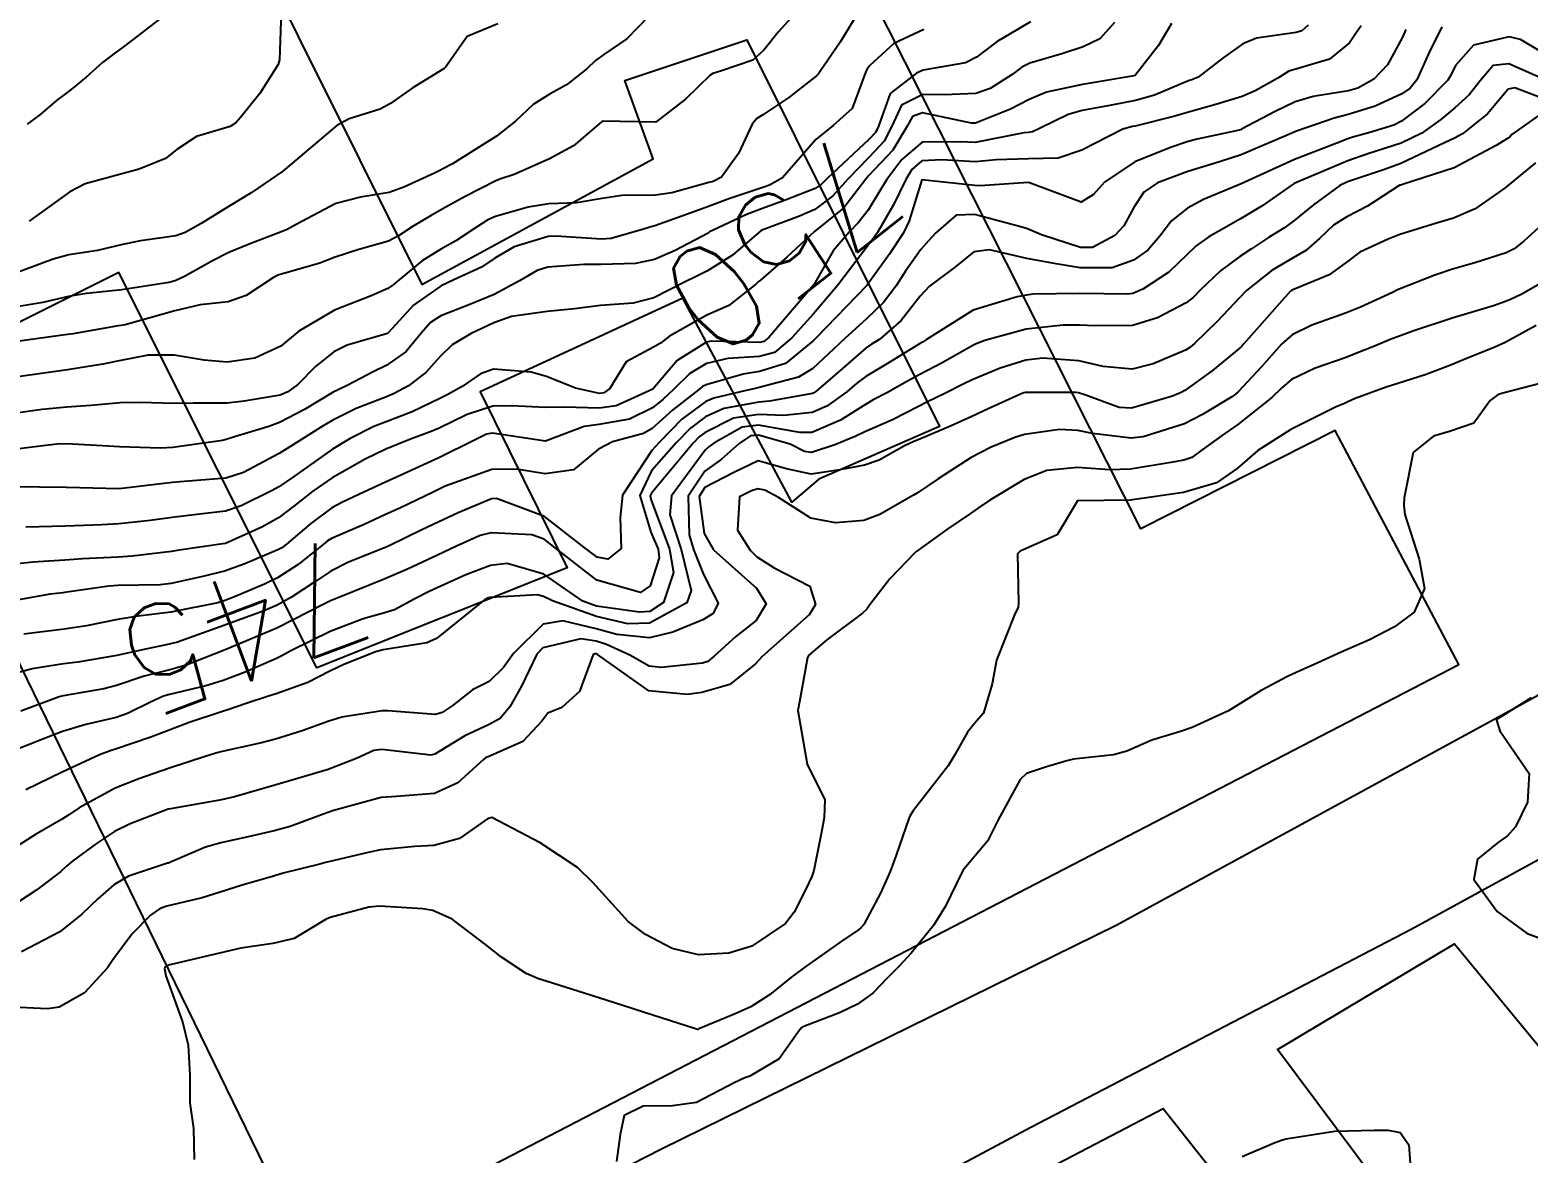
# Model space of a CAD drawing. Header units: metres. Extents: x 318500 to 325275, y 7408834 to 7428799.
# Drawn here: x 323345.9 to 323402.2, y 7420747.4 to 7420789.6 of the extents above; entities that cross this region are included whole.
import ezdxf
from ezdxf.enums import TextEntityAlignment as Align

# ---------------------------------------------------------------- set-up
doc = ezdxf.new("R2010")
doc.units = ezdxf.units.M
doc.header["$MEASUREMENT"] = 0
for name, color, linetype in [('Cotas', 45, 'Continuous'), ('Curvas de Nivel 1m', 11, 'Continuous'), ('Curvas de Nivel 5m', 15, 'Continuous'), ('Edificações', 30, 'Continuous'), ('Vias Primárias', 230, 'Continuous')]:
    doc.layers.add(name, color=color, linetype=linetype)
doc.styles.add('Style-STANDARD', font='STANDARD.shx')

msp = doc.modelspace()

# ---------------------------------------------------------------- linework, layer by layer
at = {"layer": 'Curvas de Nivel 1m', "flags": 128}
for points, elevation in [([(323386.657, 7420789.832), (323386.102, 7420789.219), (323385.476, 7420788.92), (323384.671, 7420788.659), (323383.467, 7420788.31), (323383.177, 7420788.162), (323382.806, 7420787.88), (323381.987, 7420787.357), (323381.449, 7420787.167), (323380.248, 7420787.118), (323379.448, 7420787.128), (323378.65, 7420786.729), (323378.29, 7420785.941), (323377.994, 7420785.374), (323377.418, 7420784.764), (323376.643, 7420783.962), (323376.058, 7420783.312), (323375.393, 7420782.816), (323374.818, 7420782.559), (323373.38, 7420782.021), (323372.294, 7420781.093), (323371.357, 7420780.506), (323371.039, 7420780.35), (323370.423, 7420780.044), (323369.344, 7420779.496), (323368.568, 7420779.298), (323367.341, 7420779.207), (323366.358, 7420779.082), (323365.339, 7420778.975), (323363.996, 7420778.789), (323363.334, 7420778.552), (323362.476, 7420778.153), (323361.76, 7420777.727), (323361.317, 7420777.293), (323360.783, 7420776.7), (323360.119, 7420776.182), (323359.583, 7420775.9), (323359.294, 7420775.779), (323358.16, 7420775.333), (323357.28, 7420774.9), (323356.852, 7420774.651), (323356.196, 7420774.236), (323355.264, 7420773.65), (323353.922, 7420772.929), (323353.254, 7420772.718), (323351.535, 7420772.578), (323351.253, 7420772.553), (323349.25, 7420772.32), (323347.268, 7420772.367), (323347.25, 7420772.368), (323345.253, 7420772.393)], 751), ([(323383.503, 7420789.857), (323382.24, 7420789.127), (323381.47, 7420788.533), (323381.052, 7420788.32), (323379.462, 7420788.043), (323379.381, 7420788.011), (323379.219, 7420787.932), (323378.221, 7420787.17), (323377.782, 7420785.946), (323377.669, 7420785.706), (323377.425, 7420785.445), (323375.853, 7420783.973), (323375.632, 7420783.752), (323375.404, 7420783.595), (323374.252, 7420783.143), (323373.392, 7420782.834), (323372.796, 7420782.609), (323371.541, 7420782.028), (323371.44, 7420781.969), (323371.378, 7420781.928), (323370.145, 7420781.272), (323369.363, 7420780.933), (323368.651, 7420780.78), (323367.36, 7420780.746), (323366.705, 7420780.751), (323365.358, 7420780.648), (323364.953, 7420780.519), (323364.296, 7420780.126), (323363.345, 7420779.612), (323362.428, 7420779.241), (323361.336, 7420778.818), (323360.943, 7420778.565), (323360.605, 7420778.177), (323360.029, 7420777.473), (323359.312, 7420776.966), (323358.791, 7420776.715), (323357.836, 7420776.212), (323357.474, 7420776.041), (323357.296, 7420775.952), (323356.219, 7420775.303), (323355.278, 7420774.808), (323354.87, 7420774.66), (323353.588, 7420774.267), (323353.269, 7420774.167), (323353.135, 7420774.138), (323351.266, 7420773.873), (323350.803, 7420773.843), (323349.266, 7420773.895), (323348.85, 7420773.919), (323347.267, 7420774.01), (323346.906, 7420773.997), (323345.261, 7420773.793)], 752), ([(323369.147, 7420790.065), (323368.328, 7420789.227), (323367.468, 7420788.638), (323367.152, 7420788.406), (323366.826, 7420788.096), (323366.057, 7420787.498), (323365.446, 7420787.158), (323364.804, 7420786.755), (323364.138, 7420786.129), (323363.424, 7420785.56), (323361.775, 7420784.526), (323361.412, 7420784.334), (323361.302, 7420784.28), (323361.102, 7420784.173), (323359.941, 7420783.646), (323359.399, 7420783.45), (323358.322, 7420783.28), (323357.392, 7420783.037), (323355.904, 7420782.242), (323355.567, 7420782.057), (323355.376, 7420781.979), (323354.128, 7420781.503), (323353.364, 7420781.192), (323352.752, 7420780.886), (323351.706, 7420780.295), (323351.348, 7420780.135), (323351.112, 7420780.069), (323349.342, 7420779.794), (323348.026, 7420779.657), (323347.338, 7420779.54), (323346.383, 7420779.316), (323345.331, 7420779.14)], 756), ([(323376.865, 7420789.959), (323376.342, 7420789.103), (323375.585, 7420787.978), (323375.532, 7420787.906), (323375.458, 7420787.835), (323374.417, 7420787.024), (323373.435, 7420786.373), (323373.214, 7420786.231), (323373.038, 7420786.014), (323372.52, 7420784.918), (323371.883, 7420784.025), (323371.57, 7420783.866), (323371.407, 7420783.82), (323370.016, 7420783.436), (323369.399, 7420783.344), (323368.142, 7420783.335), (323367.397, 7420783.22), (323366.438, 7420783.056), (323365.394, 7420783.019), (323364.614, 7420782.899), (323363.386, 7420782.554), (323363.102, 7420782.426), (323362.674, 7420782.151), (323361.904, 7420781.63), (323361.367, 7420781.333), (323360.649, 7420780.889), (323359.779, 7420780.186), (323359.549, 7420779.987), (323359.346, 7420779.839), (323358.718, 7420779.573), (323357.338, 7420779.035), (323355.997, 7420778.24), (323355.631, 7420777.94), (323355.321, 7420777.68), (323354.352, 7420777.222), (323353.312, 7420777.07), (323352.444, 7420777.153), (323351.316, 7420777.339), (323350.334, 7420777.333), (323349.308, 7420777.14), (323348.637, 7420777.006), (323347.304, 7420776.793), (323345.444, 7420776.52)], 754), ([(323351.199, 7420790.304), (323349.466, 7420788.963), (323349.099, 7420788.699), (323348.626, 7420788.338), (323348.011, 7420787.785), (323347.445, 7420787.323), (323346.889, 7420786.907), (323346.272, 7420786.367), (323345.786, 7420786.014)], 759), ([(323355.33, 7420790.252), (323355.275, 7420788.439), (323355.223, 7420788.252), (323354.54, 7420787.163), (323353.813, 7420786.266), (323353.63, 7420786.065), (323353.425, 7420785.924), (323352.158, 7420785.55), (323351.411, 7420785.062), (323350.983, 7420784.73), (323350.003, 7420784.321), (323349.398, 7420784.162), (323347.969, 7420783.77), (323347.391, 7420783.469), (323345.865, 7420782.373)], 758), ([(323398.958, 7420789.668), (323398.467, 7420788.683), (323398.015, 7420787.682), (323397.77, 7420787.371), (323397.452, 7420787.15), (323396.455, 7420786.69), (323395.44, 7420786.38), (323394.915, 7420786.241), (323393.456, 7420785.74), (323393.43, 7420785.729), (323393.41, 7420785.721), (323391.421, 7420784.869), (323390.598, 7420784.599), (323389.415, 7420784.241), (323388.267, 7420783.807), (323387.758, 7420783.462), (323387.396, 7420782.909), (323387.009, 7420782.203), (323386.67, 7420781.831), (323385.833, 7420781.384), (323385.373, 7420781.379), (323383.906, 7420781.865), (323383.383, 7420782.083), (323383.082, 7420782.178), (323381.391, 7420782.627), (323380.704, 7420782.597), (323379.924, 7420781.922), (323379.664, 7420781.637), (323379.371, 7420781.311), (323378.802, 7420780.492), (323378.451, 7420779.939), (323377.973, 7420779.314), (323377.338, 7420778.71), (323376.523, 7420777.962), (323375.905, 7420777.388), (323375.313, 7420776.842), (323374.778, 7420776.518), (323373.302, 7420776.124), (323373.209, 7420776.103), (323372.81, 7420776.015), (323371.596, 7420775.727), (323371.294, 7420775.6), (323370.397, 7420774.93), (323369.543, 7420774.056), (323369.267, 7420773.755), (323368.161, 7420772.076), (323368.074, 7420771.241), (323368.114, 7420770.077), (323367.618, 7420769.68), (323367.215, 7420769.749), (323366.765, 7420770.095), (323365.237, 7420771.275), (323363.431, 7420771.954), (323363.247, 7420771.937), (323361.988, 7420771.41), (323361.233, 7420771.063), (323360.627, 7420770.778), (323359.418, 7420770.188), (323359.283, 7420770.125), (323359.219, 7420770.096), (323357.861, 7420769.56), (323357.205, 7420769.23), (323356.601, 7420768.827), (323355.727, 7420768.242), (323355.187, 7420767.95), (323354.655, 7420767.725), (323353.179, 7420767.185), (323351.435, 7420766.558), (323351.172, 7420766.492), (323351.01, 7420766.463), (323350.304, 7420766.309), (323349.382, 7420766.103), (323349.166, 7420766.059), (323347.694, 7420765.81), (323347.161, 7420765.74), (323345.976, 7420765.55), (323345.154, 7420765.33)], 746), ([(323395.927, 7420789.706), (323395.74, 7420789.453), (323395.481, 7420789.078), (323394.736, 7420788.456), (323393.465, 7420788.086), (323393.201, 7420788.007), (323392.793, 7420787.75), (323391.945, 7420787.27), (323391.449, 7420787.055), (323390.469, 7420786.756), (323389.44, 7420786.464), (323388.922, 7420786.313), (323387.432, 7420785.947), (323387.329, 7420785.924), (323386.965, 7420785.827), (323385.422, 7420785.039), (323384.541, 7420784.736), (323383.418, 7420784.712), (323382.202, 7420784.673), (323381.417, 7420784.603), (323380.171, 7420784.672), (323379.417, 7420784.633), (323379.037, 7420784.311), (323378.807, 7420783.936), (323378.352, 7420782.984), (323377.744, 7420781.946), (323377.593, 7420781.732), (323377.372, 7420781.434), (323376.729, 7420780.59), (323376.26, 7420779.966), (323375.339, 7420778.894), (323374.531, 7420777.992), (323373.882, 7420777.441), (323373.319, 7420777.284), (323372.129, 7420777.211), (323371.315, 7420777.023), (323370.7, 7420776.649), (323370.085, 7420776.048), (323369.678, 7420775.67), (323369.29, 7420775.363), (323368.423, 7420774.932), (323367.28, 7420774.732), (323366.718, 7420774.656), (323365.27, 7420774.11), (323363.274, 7420774.409), (323363.047, 7420774.37), (323362.603, 7420774.15), (323361.263, 7420773.48), (323359.95, 7420772.876), (323359.254, 7420772.565), (323358.462, 7420772.202), (323357.636, 7420771.822), (323357.241, 7420771.6), (323356.451, 7420771.012), (323355.535, 7420770.245), (323355.36, 7420770.106), (323355.217, 7420770.022), (323353.973, 7420769.498), (323353.204, 7420769.228), (323352.442, 7420769.04), (323351.197, 7420768.767), (323350.784, 7420768.716), (323349.196, 7420768.689), (323348.857, 7420768.663), (323347.191, 7420768.426), (323347.125, 7420768.417), (323346.652, 7420768.358), (323345.187, 7420768.097)], 748), ([(323393.937, 7420789.733), (323393.698, 7420789.526), (323393.486, 7420789.465), (323391.996, 7420789.248), (323391.479, 7420789.034), (323390.744, 7420788.504), (323389.805, 7420787.787), (323389.56, 7420787.687), (323389.458, 7420787.652), (323388.159, 7420787.1), (323387.446, 7420786.9), (323386.544, 7420786.733), (323385.44, 7420786.527), (323384.914, 7420786.38), (323383.865, 7420785.866), (323383.574, 7420785.723), (323383.428, 7420785.709), (323383.249, 7420785.693), (323381.424, 7420785.33), (323380.868, 7420785.352), (323379.424, 7420785.335), (323378.666, 7420784.689), (323378.104, 7420783.943), (323377.833, 7420783.517), (323377.392, 7420782.781), (323377.026, 7420782.315), (323376.677, 7420781.961), (323376.083, 7420781.256), (323375.358, 7420779.98), (323373.661, 7420778.005), (323373.481, 7420777.855), (323373.327, 7420777.816), (323371.494, 7420777.862), (323371.327, 7420777.833), (323370.224, 7420777.139), (323369.304, 7420776.06), (323367.93, 7420775.441), (323367.289, 7420775.348), (323366.002, 7420775.39), (323365.289, 7420775.37), (323363.979, 7420775.44), (323363.289, 7420775.428), (323362.325, 7420775.114), (323361.276, 7420774.598), (323360.978, 7420774.469), (323360.199, 7420774.181), (323359.266, 7420773.806), (323358.496, 7420773.436), (323357.255, 7420772.733), (323356.527, 7420772.231), (323355.817, 7420771.666), (323355.235, 7420771.228), (323354.609, 7420770.877), (323353.249, 7420770.27), (323353.227, 7420770.262), (323351.502, 7420770.01), (323351.215, 7420769.965), (323349.74, 7420769.786), (323349.212, 7420769.755), (323347.864, 7420769.686), (323347.209, 7420769.641), (323346.009, 7420769.567), (323345.206, 7420769.48)], 749), ([(323379.485, 7420789.568), (323378.367, 7420789.05), (323377.464, 7420788.218), (323377.349, 7420788.065), (323377.301, 7420787.952), (323376.8, 7420786.599), (323376.081, 7420785.97), (323375.425, 7420785.445), (323374.183, 7420783.998), (323373.687, 7420783.725), (323373.404, 7420783.626), (323372.198, 7420783.222), (323371.393, 7420782.928), (323370.739, 7420782.691), (323369.382, 7420782.2), (323369.275, 7420782.168), (323368.953, 7420782.066), (323367.741, 7420781.718), (323367.374, 7420781.695), (323365.669, 7420781.814), (323365.375, 7420781.799), (323364.089, 7420781.409), (323363.363, 7420780.978), (323362.864, 7420780.641), (323361.821, 7420780.163), (323361.348, 7420779.94), (323360.308, 7420779.213), (323359.366, 7420778.19), (323359.351, 7420778.168), (323359.33, 7420778.159), (323357.822, 7420777.713), (323357.319, 7420777.47), (323356.628, 7420776.912), (323355.957, 7420776.24), (323355.584, 7420775.957), (323355.294, 7420775.842), (323353.944, 7420775.61), (323353.289, 7420775.542), (323352.044, 7420775.533), (323351.288, 7420775.525), (323350.049, 7420775.558), (323349.288, 7420775.547), (323348.181, 7420775.447), (323347.286, 7420775.389), (323346.35, 7420775.298), (323345.282, 7420775.15)], 753), ([(323363.485, 7420789.78), (323362.324, 7420789.311), (323361.53, 7420788.169), (323361.493, 7420788.136), (323361.459, 7420788.113), (323360.264, 7420787.366), (323359.439, 7420786.789), (323359.053, 7420786.578), (323357.892, 7420786.213), (323357.427, 7420785.963), (323355.4, 7420784.25), (323354.213, 7420783.441), (323353.387, 7420782.93), (323352.328, 7420782.286), (323351.724, 7420781.945), (323351.373, 7420781.819), (323350.053, 7420781.637), (323349.367, 7420781.492), (323348.431, 7420781.272), (323347.361, 7420781.102), (323346.773, 7420780.944), (323345.351, 7420780.418)], 757), ([(323397.603, 7420789.574), (323397.484, 7420789.289), (323396.915, 7420788.249), (323396.403, 7420787.701), (323395.796, 7420787.365), (323395.453, 7420787.271), (323394.121, 7420787.058), (323393.447, 7420786.853), (323392.698, 7420786.494), (323391.431, 7420785.825), (323391.392, 7420785.809), (323391.224, 7420785.772), (323389.757, 7420785.456), (323389.426, 7420785.363), (323388.765, 7420785.141), (323387.418, 7420784.6), (323386.28, 7420783.837), (323385.868, 7420783.378), (323385.398, 7420783.083), (323383.462, 7420783.817), (323383.409, 7420783.829), (323381.607, 7420783.697), (323381.407, 7420783.707), (323379.41, 7420783.93), (323378.934, 7420782.387), (323378.72, 7420781.937), (323378.186, 7420781.124), (323377.35, 7420779.95), (323375.429, 7420777.979), (323375.377, 7420777.931), (323375.329, 7420777.881), (323374.285, 7420777.026), (323373.311, 7420776.724), (323372.695, 7420776.631), (323371.303, 7420776.23), (323371.176, 7420776.158), (323371.019, 7420776.034), (323370.054, 7420775.283), (323369.278, 7420774.58), (323368.948, 7420774.391), (323367.783, 7420774.082), (323367.267, 7420773.806), (323366.329, 7420773.03), (323365.258, 7420772.877), (323364.185, 7420773.052), (323363.259, 7420773.046), (323361.5, 7420772.413), (323361.251, 7420772.29), (323360.999, 7420772.173), (323359.815, 7420771.61), (323359.237, 7420771.336), (323358.453, 7420770.981), (323357.223, 7420770.451), (323357.082, 7420770.362), (323356.917, 7420770.225), (323355.971, 7420769.476), (323355.201, 7420768.977), (323354.712, 7420768.74), (323353.586, 7420768.266), (323353.188, 7420768.114), (323352.95, 7420768.036), (323351.184, 7420767.684), (323349.958, 7420767.536), (323349.181, 7420767.412), (323348.017, 7420767.176), (323347.177, 7420767.043), (323345.663, 7420766.861)], 747), ([(323402.983, 7420787.615), (323401.47, 7420788.283), (323400.882, 7420788.226), (323400.394, 7420787.646), (323399.986, 7420787.118), (323399.445, 7420786.634), (323398.917, 7420786.189), (323398.207, 7420785.678), (323397.426, 7420785.307), (323396.212, 7420784.912), (323395.419, 7420784.639), (323393.494, 7420783.822), (323393.41, 7420783.785), (323393.328, 7420783.741), (323392.203, 7420782.953), (323391.39, 7420782.456), (323390.946, 7420782.215), (323390.206, 7420781.782), (323389.72, 7420781.442), (323389.37, 7420781.107), (323388.699, 7420780.46), (323387.715, 7420779.815), (323387.348, 7420779.655), (323387.156, 7420779.631), (323385.348, 7420779.661), (323383.589, 7420779.627), (323383.347, 7420779.595), (323383, 7420779.529), (323381.341, 7420779.027), (323379.592, 7420777.926), (323379.434, 7420777.823), (323379.327, 7420777.76), (323378.189, 7420777.069), (323377.309, 7420776.535), (323376.977, 7420776.283), (323376.6, 7420775.961), (323375.846, 7420775.417), (323375.288, 7420775.18), (323374.212, 7420775.071), (323373.287, 7420775.116), (323372.333, 7420774.971), (323371.276, 7420774.438), (323371.042, 7420774.265), (323370.821, 7420774.037), (323369.251, 7420772.158), (323369.207, 7420772.061), (323369.247, 7420771.889), (323369.927, 7420770.049), (323370.082, 7420769.172), (323369.701, 7420768.052), (323369.187, 7420767.713), (323368.808, 7420767.688), (323367.188, 7420767.906), (323366.673, 7420768.095), (323365.205, 7420769.106), (323363.83, 7420769.512), (323363.209, 7420769.436), (323362.276, 7420769.082), (323361.196, 7420768.596), (323360.902, 7420768.465), (323360.335, 7420768.179), (323359.595, 7420767.777), (323359.185, 7420767.642), (323358.421, 7420767.44), (323357.177, 7420766.953), (323355.701, 7420766.235), (323355.356, 7420766.049), (323355.166, 7420765.947), (323353.987, 7420765.428), (323353.153, 7420765.12), (323352.506, 7420764.923), (323351.144, 7420764.59), (323350.917, 7420764.529), (323350.421, 7420764.307), (323349.566, 7420763.883), (323349.131, 7420763.734), (323347.996, 7420763.467), (323347.123, 7420763.199), (323346.51, 7420762.968), (323345.11, 7420762.413)], 744), ([(323403.447, 7420786.723), (323401.702, 7420787.382), (323401.456, 7420787.332), (323400.677, 7420786.406), (323399.739, 7420785.655), (323399.428, 7420785.489), (323399.083, 7420785.322), (323397.419, 7420784.545), (323396.802, 7420784.31), (323395.411, 7420783.856), (323395.121, 7420783.714), (323394.137, 7420782.991), (323393.39, 7420782.39), (323393.019, 7420782.112), (323392.448, 7420781.754), (323391.798, 7420781.339), (323391.369, 7420781.051), (323390.634, 7420780.504), (323389.869, 7420779.785), (323389.618, 7420779.517), (323389.345, 7420779.305), (323388.273, 7420778.74), (323387.336, 7420778.448), (323385.931, 7420778.436), (323385.336, 7420778.47), (323384.728, 7420778.464), (323383.334, 7420778.319), (323381.787, 7420777.893), (323381.456, 7420777.77), (323381.327, 7420777.706), (323380.179, 7420777.055), (323379.31, 7420776.597), (323378.875, 7420776.366), (323378.12, 7420775.942), (323377.585, 7420775.658), (323377.293, 7420775.482), (323376.352, 7420774.895), (323375.277, 7420774.44), (323374.824, 7420774.439), (323373.28, 7420774.707), (323372.663, 7420774.632), (323371.591, 7420774.027), (323371.404, 7420773.893), (323371.267, 7420773.767), (323370.001, 7420772.049), (323369.947, 7420771.342), (323370.369, 7420770.043), (323370.74, 7420768.494), (323370.579, 7420768.039), (323369.182, 7420767.277), (323368.36, 7420767.25), (323367.184, 7420767.523), (323365.537, 7420768.107), (323365.193, 7420768.277), (323364.971, 7420768.335), (323363.191, 7420768.239), (323363.115, 7420768.217), (323362.98, 7420768.143), (323361.175, 7420766.693), (323360.816, 7420766.531), (323359.171, 7420766.266), (323358.876, 7420766.194), (323357.664, 7420765.711), (323357.159, 7420765.466), (323356.335, 7420765.045), (323355.146, 7420764.617), (323354.858, 7420764.531), (323354.023, 7420764.257), (323353.372, 7420764.031), (323353.135, 7420763.949), (323351.877, 7420763.541), (323351.124, 7420763.257), (323350.443, 7420762.984), (323349.113, 7420762.541), (323348.944, 7420762.491), (323348.505, 7420762.329), (323347.103, 7420761.679), (323345.742, 7420761.016)], 743), ([(323402.671, 7420786.388), (323401.586, 7420785.628), (323401.517, 7420785.541), (323401.428, 7420785.472), (323401.001, 7420785.212), (323399.417, 7420784.377), (323397.478, 7420783.756), (323397.41, 7420783.731), (323397.38, 7420783.72), (323397.317, 7420783.691), (323396.164, 7420782.937), (323395.392, 7420782.537), (323394.888, 7420782.217), (323394.356, 7420781.725), (323393.841, 7420781.265), (323393.369, 7420780.994), (323392.579, 7420780.535), (323391.621, 7420779.766), (323391.347, 7420779.494), (323390.517, 7420778.599), (323389.68, 7420777.786), (323389.491, 7420777.625), (323389.326, 7420777.527), (323388.107, 7420777.019), (323387.315, 7420776.808), (323386.234, 7420776.919), (323385.319, 7420777.121), (323383.963, 7420777.221), (323383.319, 7420777.146), (323382.352, 7420776.847), (323381.308, 7420776.408), (323380.963, 7420776.247), (323380.303, 7420775.915), (323379.633, 7420775.587), (323379.292, 7420775.405), (323378.311, 7420774.913), (323377.278, 7420774.457), (323376.93, 7420774.3), (323376.146, 7420773.967), (323375.267, 7420773.687), (323375.008, 7420773.724), (323374.462, 7420773.992), (323373.275, 7420774.336), (323372.979, 7420774.308), (323372.543, 7420774.017), (323371.868, 7420773.42), (323371.259, 7420772.976), (323370.629, 7420772.039), (323370.672, 7420770.594), (323370.835, 7420770.036), (323371.206, 7420769.099), (323371.757, 7420768.024), (323371.574, 7420767.639), (323371.184, 7420767.401), (323370.062, 7420766.93), (323369.177, 7420766.725), (323367.948, 7420766.849), (323367.18, 7420767.061), (323365.923, 7420767.363), (323365.181, 7420767.233), (323364.069, 7420766.127), (323363.694, 7420765.6), (323363.154, 7420765.075), (323362.533, 7420764.766), (323361.758, 7420764.161), (323361.392, 7420763.911), (323361.135, 7420763.837), (323359.35, 7420763.974), (323359.137, 7420763.976), (323357.611, 7420763.735), (323357.131, 7420763.588), (323356.128, 7420763.227), (323355.12, 7420762.916), (323354.594, 7420762.771), (323353.113, 7420762.456), (323352.965, 7420762.419), (323352.515, 7420762.279), (323351.105, 7420761.81), (323349.986, 7420761.427), (323349.097, 7420761.069), (323347.746, 7420760.34), (323347.358, 7420760.074), (323347.083, 7420759.896), (323346.105, 7420759.334), (323345.064, 7420758.665)], 742), ([(323402.481, 7420784.558), (323401.411, 7420783.685), (323401.333, 7420783.631), (323400.208, 7420782.838), (323399.392, 7420782.487), (323398.761, 7420782.298), (323397.383, 7420781.872), (323397.251, 7420781.822), (323396.942, 7420781.694), (323395.875, 7420781.202), (323395.367, 7420780.822), (323394.726, 7420780.353), (323393.351, 7420779.797), (323393.314, 7420779.777), (323393.271, 7420779.741), (323392.759, 7420779.163), (323391.516, 7420777.767), (323391.427, 7420777.67), (323391.327, 7420777.571), (323390.334, 7420776.761), (323389.303, 7420776.007), (323389.163, 7420775.931), (323388.839, 7420775.797), (323387.293, 7420775.348), (323386.834, 7420775.367), (323385.538, 7420775.846), (323385.301, 7420775.928), (323385.212, 7420775.94), (323383.301, 7420775.938), (323383.246, 7420775.926), (323383.12, 7420775.873), (323381.877, 7420775.306), (323381.287, 7420775.038), (323380.511, 7420774.682), (323379.273, 7420774.154), (323379.113, 7420774.091), (323378.763, 7420773.935), (323377.812, 7420773.397), (323377.263, 7420773.205), (323376.333, 7420773.036), (323375.259, 7420772.871), (323374.332, 7420773.065), (323373.264, 7420773.364), (323372.343, 7420772.935), (323371.253, 7420772.373), (323371.04, 7420772.033), (323371.229, 7420770.638), (323371.582, 7420770.026), (323373.199, 7420768.586), (323373.569, 7420768.004), (323373.184, 7420767.375), (323372.427, 7420766.768), (323371.615, 7420766.026), (323371.367, 7420765.828), (323371.166, 7420765.768), (323369.616, 7420765.6), (323369.164, 7420765.661), (323368.444, 7420766.071), (323367.563, 7420766.473), (323367.175, 7420766.59), (323366.594, 7420766.678), (323365.172, 7420766.341), (323364.943, 7420766.113), (323364.372, 7420764.902), (323363.93, 7420764.128), (323363.571, 7420763.696), (323363.13, 7420763.448), (323362.243, 7420763.033), (323361.113, 7420762.348), (323360.965, 7420762.31), (323359.115, 7420762.526), (323358.822, 7420762.487), (323358.192, 7420762.204), (323357.106, 7420761.77), (323355.916, 7420761.418), (323355.099, 7420761.18), (323353.578, 7420760.746), (323353.094, 7420760.637), (323351.171, 7420760.299), (323351.105, 7420760.285), (323351.09, 7420760.283), (323349.666, 7420759.729), (323349.077, 7420759.448), (323348.401, 7420758.999), (323347.512, 7420758.343), (323347.264, 7420758.14), (323347.054, 7420757.948), (323346.158, 7420757.248), (323345.032, 7420756.516)], 741), ([(323402.843, 7420780.13), (323401.934, 7420779.624), (323401.54, 7420779.436), (323401.347, 7420779.353), (323400.9, 7420779.191), (323399.341, 7420778.726), (323397.909, 7420778.255), (323397.334, 7420778.046), (323397.078, 7420777.947), (323396.483, 7420777.698), (323395.66, 7420777.371), (323395.323, 7420777.244), (323394.193, 7420776.851), (323393.31, 7420776.429), (323392.94, 7420776.111), (323392.566, 7420775.751), (323391.284, 7420774.729), (323390.717, 7420774.337), (323389.953, 7420773.783), (323389.562, 7420773.492), (323389.266, 7420773.391), (323388.774, 7420773.306), (323387.262, 7420773.056), (323386.466, 7420773.036), (323385.263, 7420773.12), (323384.115, 7420773.008), (323383.258, 7420772.672), (323381.97, 7420771.889), (323381.544, 7420771.598), (323381.242, 7420771.393), (323380.353, 7420770.794), (323379.221, 7420769.978), (323379.194, 7420769.956), (323379.158, 7420769.931), (323378.21, 7420768.935), (323377.451, 7420767.947), (323377.343, 7420767.794), (323377.187, 7420767.65), (323375.849, 7420766.642), (323375.171, 7420766.069), (323375.113, 7420765.981), (323374.818, 7420764.312), (323374.757, 7420763.986), (323375.11, 7420761.98), (323375.768, 7420760.641), (323375.745, 7420759.97), (323375.637, 7420759.416), (323375.36, 7420757.975), (323375.282, 7420757.752), (323375.05, 7420757.285), (323374.612, 7420756.411), (323374.293, 7420755.991), (323373.021, 7420755.136), (323372.161, 7420754.876), (323371.018, 7420754.816), (323370.028, 7420755.053), (323369.025, 7420755.575), (323368.375, 7420756.067), (323367.052, 7420757.531), (323366.467, 7420758.096), (323365.074, 7420759.022), (323363.252, 7420759.973), (323363.087, 7420759.927), (323362.039, 7420759.187), (323361.071, 7420758.918), (323360.364, 7420758.877), (323359.068, 7420758.752), (323358.607, 7420758.657), (323357.061, 7420758.288), (323357.006, 7420758.275), (323356.787, 7420758.223), (323355.417, 7420757.874), (323355.053, 7420757.769), (323353.876, 7420757.43), (323353.043, 7420757.169), (323352.364, 7420756.957), (323351.035, 7420756.644), (323350.785, 7420756.551), (323350.427, 7420756.306), (323349.734, 7420755.602), (323349.013, 7420754.63), (323348.804, 7420754.323), (323347.951, 7420753.38), (323346.988, 7420752.852), (323346.553, 7420752.79), (323344.987, 7420752.854)], 739), ([(323402.503, 7420778.453), (323401.332, 7420777.818), (323400.951, 7420777.636), (323399.8, 7420777.176), (323399.32, 7420776.974), (323398.372, 7420776.616), (323397.309, 7420776.278), (323396.868, 7420776.133), (323395.7, 7420775.706), (323395.425, 7420775.582), (323395.297, 7420775.525), (323394.98, 7420775.4), (323393.282, 7420774.55), (323392.041, 7420773.758), (323391.263, 7420773.078), (323390.492, 7420772.543), (323389.254, 7420772.184), (323387.336, 7420771.904), (323387.251, 7420771.897), (323385.261, 7420771.861), (323384.494, 7420770.594), (323383.222, 7420770.028), (323383.111, 7420769.982), (323383.008, 7420769.873), (323383.044, 7420768.021), (323383.031, 7420767.872), (323382.891, 7420767.579), (323382.22, 7420765.884), (323382.056, 7420764.987), (323381.727, 7420763.891), (323381.453, 7420763.578), (323381.129, 7420763.182), (323380.671, 7420762.353), (323380.402, 7420761.911), (323379.093, 7420760.222), (323378.975, 7420760.048), (323378.921, 7420759.932), (323378.444, 7420758.562), (323378.23, 7420757.938), (323377.865, 7420757.124), (323377.228, 7420755.948), (323377.139, 7420755.839), (323377.028, 7420755.751), (323376.382, 7420755.318), (323375.014, 7420754.351), (323374.533, 7420753.987), (323373.693, 7420753.307), (323372.993, 7420752.86), (323372.403, 7420752.602), (323371.038, 7420752.029), (323370.996, 7420752.013), (323370.98, 7420752.01), (323370.904, 7420752.031), (323368.989, 7420752.644), (323368.145, 7420752.916), (323366.998, 7420753.282), (323365.295, 7420753.817), (323365.007, 7420753.914), (323364.55, 7420754.117), (323363.615, 7420754.73), (323363.021, 7420755.196), (323361.768, 7420756.153), (323361.035, 7420756.478), (323360.658, 7420756.543), (323359.037, 7420756.639), (323358.635, 7420756.597), (323357.174, 7420756.218), (323357.029, 7420756.157), (323355.823, 7420755.431), (323355.02, 7420755.241), (323353.823, 7420755.063), (323353.016, 7420754.874), (323351.147, 7420754.434), (323351.011, 7420754.386), (323350.962, 7420754.349), (323350.946, 7420754.301), (323351.006, 7420754.027), (323351.627, 7420752.29), (323351.836, 7420751.418), (323351.899, 7420750.286), (323351.907, 7420749.253), (323352.044, 7420748.283), (323352.069, 7420747.126)], 738), ([(323402.649, 7420776.278), (323401.304, 7420775.923), (323401.073, 7420775.863), (323400.779, 7420775.638), (323400.155, 7420774.779), (323399.282, 7420774.488), (323398.648, 7420774.301), (323397.877, 7420773.681), (323397.546, 7420771.979), (323397.531, 7420771.686), (323397.572, 7420771.358), (323398.111, 7420769.677), (323398.309, 7420768.568), (323397.917, 7420767.679), (323397.184, 7420767.132), (323396.233, 7420766.646), (323395.175, 7420766.178), (323394.164, 7420765.725), (323393.48, 7420765.421), (323393.163, 7420765.272), (323392.168, 7420764.742), (323391.145, 7420764.098), (323390.934, 7420763.981), (323390.503, 7420763.776), (323389.568, 7420763.351), (323389.131, 7420763.206), (323388.052, 7420762.88), (323387.12, 7420762.459), (323386.623, 7420762.322), (323385.115, 7420762.168), (323384.861, 7420762.105), (323384.057, 7420761.861), (323383.346, 7420761.629), (323383.105, 7420761.399), (323382.28, 7420759.882), (323381.88, 7420759.086), (323381.063, 7420758.124), (323380.968, 7420757.995), (323380.921, 7420757.902), (323380.308, 7420756.644), (323379.855, 7420755.918), (323379.019, 7420754.872), (323378.557, 7420754.392), (323378.117, 7420753.939), (323377.578, 7420753.368), (323376.995, 7420752.963), (323376.32, 7420752.63), (323374.982, 7420752.118), (323374.895, 7420752.067), (323374.822, 7420751.982), (323374.057, 7420750.9), (323372.954, 7420750.255), (323372.764, 7420750.192), (323372.355, 7420750.009), (323370.942, 7420749.26), (323370.044, 7420749.146), (323368.941, 7420749.132), (323368.233, 7420748.771), (323368.073, 7420748.069), (323367.934, 7420747.051)], 737), ([(323402.31, 7420764.461), (323401.142, 7420763.734), (323401.076, 7420763.696), (323401.011, 7420763.632), (323401.134, 7420763.231), (323402.239, 7420761.619), (323402.172, 7420760.547), (323401.727, 7420759.624), (323401.428, 7420759.283), (323401.081, 7420759.042), (323400.301, 7420758.412), (323400.165, 7420757.643), (323401.042, 7420756.436), (323402.167, 7420755.619), (323403.027, 7420755.299)], 736), ([(323391.453, 7420747.232), (323392.658, 7420747.744), (323392.931, 7420747.855), (323393.089, 7420747.895), (323394.935, 7420748.194), (323396.41, 7420748.221), (323396.935, 7420748.228), (323397.395, 7420748.143), (323397.723, 7420747.678), (323397.777, 7420746.817)], 737)]:
    msp.add_lwpolyline(points, dxfattribs=dict(at, elevation=elevation))
at = {"layer": 'Curvas de Nivel 5m', "flags": 128}
for points, elevation in [([(323374.49, 7420789.995), (323374.01, 7420789.474), (323373.472, 7420788.798), (323373.063, 7420788.417), (323371.887, 7420788.026), (323371.565, 7420787.922), (323371.457, 7420787.856), (323370.526, 7420786.961), (323369.431, 7420786.099), (323369.398, 7420786.092), (323367.431, 7420786.128), (323367.402, 7420786.118), (323367.365, 7420786.091), (323366.322, 7420785.2), (323365.416, 7420784.711), (323364.089, 7420784.13), (323363.586, 7420783.959), (323363.406, 7420783.894), (323362.25, 7420783.305), (323361.39, 7420782.828), (323360.969, 7420782.591), (323360.292, 7420782.181), (323359.744, 7420781.817), (323359.371, 7420781.619), (323358.261, 7420781.313), (323357.362, 7420781.016), (323356.791, 7420780.796), (323355.352, 7420780.384), (323355.25, 7420780.353), (323355.044, 7420780.253), (323354.026, 7420779.581), (323353.341, 7420779.342), (323352.286, 7420779.232), (323351.337, 7420779.001), (323349.476, 7420778.481), (323349.322, 7420778.45), (323349.215, 7420778.438), (323348.641, 7420778.337), (323347.521, 7420778.145), (323347.318, 7420778.111), (323347.035, 7420778.072), (323345.315, 7420777.841)], 755), ([(323403.47, 7420788.27), (323401.916, 7420789.193), (323401.485, 7420789.298), (323400.151, 7420788.979), (323399.468, 7420788.224), (323399.289, 7420787.836), (323399.177, 7420787.664), (323398.324, 7420786.799), (323397.437, 7420786.125), (323397.147, 7420785.98), (323396.252, 7420785.702), (323395.612, 7420785.524), (323395.428, 7420785.462), (323395.013, 7420785.303), (323393.419, 7420784.687), (323391.41, 7420783.77), (323390.003, 7420783.182), (323389.396, 7420782.867), (323388.798, 7420782.39), (323388.355, 7420781.805), (323387.902, 7420781.282), (323387.366, 7420780.908), (323386.571, 7420780.622), (323385.362, 7420780.624), (323384.457, 7420780.765), (323383.366, 7420780.967), (323381.962, 7420781.3), (323381.37, 7420781.221), (323380.637, 7420780.635), (323379.704, 7420779.925), (323379.346, 7420779.554), (323378.634, 7420778.64), (323377.83, 7420777.945), (323377.524, 7420777.751), (323377.325, 7420777.609), (323376.436, 7420776.84), (323375.429, 7420775.978), (323375.354, 7420775.925), (323375.299, 7420775.902), (323373.687, 7420775.611), (323373.294, 7420775.578), (323371.976, 7420775.337), (323371.285, 7420775.02), (323370.719, 7420774.598), (323370.181, 7420774.046), (323369.259, 7420772.988), (323368.814, 7420772.067), (323369.229, 7420770.691), (323369.499, 7420770.056), (323369.545, 7420769.725), (323369.199, 7420768.676), (323368.841, 7420768.419), (323367.202, 7420768.881), (323365.633, 7420770.106), (323365.225, 7420770.426), (323364.757, 7420770.587), (323363.228, 7420770.662), (323362.81, 7420770.562), (323361.926, 7420770.159), (323361.444, 7420769.94), (323361.215, 7420769.832), (323360.084, 7420769.305), (323359.201, 7420768.921), (323358.681, 7420768.714), (323357.438, 7420768.216), (323357.189, 7420768.113), (323356.968, 7420768.003), (323355.178, 7420767.084), (323353.23, 7420766.269), (323353.185, 7420766.254), (323353.17, 7420766.245), (323351.762, 7420765.69), (323351.158, 7420765.523), (323350.184, 7420765.28), (323349.149, 7420764.933), (323348.669, 7420764.805), (323347.143, 7420764.538), (323346.993, 7420764.501), (323346.589, 7420764.358), (323345.546, 7420763.961)], 745), ([(323388.801, 7420789.8), (323388.314, 7420788.971), (323387.461, 7420787.878), (323387.431, 7420787.85), (323387.313, 7420787.822), (323385.748, 7420787.554), (323385.455, 7420787.505), (323384.094, 7420787.219), (323383.446, 7420786.947), (323382.742, 7420786.579), (323381.432, 7420786.056), (323381.277, 7420786.058), (323379.438, 7420786.442), (323379.065, 7420786.304), (323378.86, 7420785.936), (323378.318, 7420785.045), (323377.411, 7420784.07), (323377.31, 7420783.951), (323376.483, 7420782.874), (323375.38, 7420781.98), (323374.346, 7420781.015), (323373.352, 7420780.155), (323373.269, 7420780.093), (323373.174, 7420780.012), (323372.163, 7420779.201), (323371.338, 7420778.839), (323369.926, 7420778.051), (323369.588, 7420777.794), (323369.324, 7420777.635), (323368.302, 7420777.089), (323367.691, 7420776.084), (323367.467, 7420775.918), (323367.297, 7420775.898), (323366.398, 7420776.099), (323365.306, 7420776.533), (323364.731, 7420776.697), (323363.31, 7420776.809), (323362.823, 7420776.632), (323362.139, 7420776.157), (323361.594, 7420775.867), (323361.293, 7420775.716), (323360.256, 7420775.21), (323359.28, 7420774.839), (323358.818, 7420774.656), (323357.933, 7420774.21), (323357.266, 7420773.81), (323355.759, 7420772.747), (323355.251, 7420772.398), (323354.999, 7420772.253), (323353.833, 7420771.673), (323353.238, 7420771.483), (323352.172, 7420771.35), (323351.234, 7420771.247), (323350.409, 7420771.131), (323349.23, 7420771.003), (323348.593, 7420770.966), (323347.228, 7420770.916), (323345.734, 7420770.879)], 750), ([(323402.74, 7420782.266), (323402.043, 7420781.623), (323401.675, 7420781.328), (323401.373, 7420781.179), (323400.202, 7420780.813), (323399.364, 7420780.567), (323398.689, 7420780.341), (323397.352, 7420779.815), (323397.268, 7420779.775), (323397.106, 7420779.692), (323395.904, 7420779.144), (323395.342, 7420778.922), (323394.072, 7420778.464), (323393.334, 7420778.1), (323392.934, 7420777.746), (323392.177, 7420776.898), (323391.303, 7420775.957), (323391.204, 7420775.868), (323391.061, 7420775.772), (323389.967, 7420775.106), (323389.285, 7420774.765), (323387.73, 7420774.266), (323387.276, 7420774.216), (323385.834, 7420774.398), (323385.28, 7420774.508), (323384.594, 7420774.543), (323383.277, 7420774.363), (323382.903, 7420774.248), (323382.023, 7420773.889), (323381.266, 7420773.495), (323380.03, 7420772.691), (323379.252, 7420772.167), (323379.104, 7420772.079), (323378.835, 7420771.934), (323377.83, 7420771.355), (323377.238, 7420771.122), (323376.167, 7420771.035), (323375.239, 7420771.219), (323374.023, 7420771.998), (323373.509, 7420772.263), (323373.253, 7420772.312), (323373.018, 7420772.246), (323372.557, 7420772.017), (323372.481, 7420770.768), (323372.964, 7420770.013), (323373.216, 7420769.76), (323373.864, 7420769.346), (323375.2, 7420768.666), (323375.413, 7420767.977), (323375.186, 7420767.589), (323373.402, 7420766.007), (323373.289, 7420765.887), (323373.166, 7420765.74), (323372.203, 7420764.971), (323371.15, 7420764.673), (323370.599, 7420764.587), (323369.15, 7420764.729), (323367.231, 7420766.089), (323367.194, 7420766.113), (323367.17, 7420766.116), (323367.137, 7420766.124), (323367.063, 7420766.091), (323366.544, 7420764.701), (323365.89, 7420764.103), (323365.357, 7420763.888), (323365.132, 7420763.596), (323364.42, 7420762.821), (323363.112, 7420762.249), (323363.032, 7420762.22), (323362.934, 7420762.142), (323361.98, 7420761.272), (323361.097, 7420760.873), (323359.675, 7420760.761), (323359.095, 7420760.717), (323357.263, 7420760.217), (323357.134, 7420760.175), (323357.089, 7420760.159), (323355.678, 7420759.637), (323355.078, 7420759.469), (323354.09, 7420759.239), (323353.071, 7420759.021), (323352.488, 7420758.859), (323351.179, 7420758.298), (323351.097, 7420758.262), (323351.059, 7420758.251), (323349.596, 7420757.771), (323349.047, 7420757.446), (323348.45, 7420756.918), (323347.846, 7420756.338), (323347.023, 7420755.68), (323345.571, 7420754.927)], 740)]:
    msp.add_lwpolyline(points, dxfattribs=dict(at, elevation=elevation))
at = {"layer": 'Edificações'}
for points in [[(323348.988, 7420803.338), (323360.62, 7420779.992), (323369.313, 7420784.719), (323368.252, 7420787.658), (323372.84, 7420789.185), (323380.079, 7420774.658), (323375.544, 7420772.682), (323374.531, 7420771.815), (323370.431, 7420779.477), (323362.809, 7420775.959), (323366.083, 7420769.348), (323356.676, 7420765.59), (323349.233, 7420780.446), (323340.453, 7420776.061), (323356.417, 7420743.358), (323399.601, 7420765.717), (323394.945, 7420774.51), (323387.646, 7420770.816), (323376.885, 7420792.133)], [(323402.224, 7420711.345), (323400.03, 7420709.868), (323406.992, 7420700.37), (323387.047, 7420691.505), (323373.772, 7420685.342), (323361.504, 7420680.436), (323361.504, 7420680.436), (323350.701, 7420692.842), (323357.943, 7420699.226), (323354.065, 7420704.022), (323362.1, 7420710.54), (323348.936, 7420726.809), (323357.483, 7420732.272), (323380.717, 7420745.06), (323382.795, 7420741.877), (323386.119, 7420744.137), (323383.949, 7420746.674), (323388.489, 7420749.041), (323394.167, 7420741.847), (323397.953, 7420744.337), (323392.782, 7420751.255), (323399.43, 7420755.221), (323403.764, 7420749.97)]]:
    msp.add_lwpolyline(points, dxfattribs=at)
at = {"layer": 'Vias Primárias'}
for points in [[(323715.644, 7420145.548, 0), (323709.04, 7420132.939)], [(323831.088, 7420001.787, 0), (323833.844, 7420008.443, 0.220888)], [(323205.069, 7420933.766, 0), (323207.298, 7420931.929, 0.020742), (323210.311, 7420929.649), (323213.335, 7420928.865), (323214.564, 7420929.479), (323216.061, 7420926.782), (323213.869, 7420925.313), (323213.871, 7420924.556), (323218.068, 7420917.639), (323222.108, 7420910.972), (323227.38, 7420903.131), (323230.217, 7420898.982, 0.38291), (323236.446, 7420897.46), (323249.502, 7420903.926), (323257.59, 7420907.836)], [(323324.298, 7420660.751), (323350.763, 7420673.08), (323379.669, 7420686.426), (323404.863, 7420697.8), (323429.54, 7420708.965), (323450.478, 7420718.143), (323463.977, 7420724.253), (323474.752, 7420729.37, 0.596073), (323475.743, 7420739.027), (323468.707, 7420745.676), (323458.233, 7420755.902), (323445.332, 7420768.702), (323438.04, 7420775.361, 0.323598), (323435.016, 7420775.708), (323415.564, 7420765.487), (323397.807, 7420755.769), (323383.511, 7420748.328), (323369.763, 7420740.983), (323349.721, 7420730.421), (323330.121, 7420720.195), (323313.896, 7420711.606), (323299.953, 7420704.608), (323283.58, 7420696.37), (323275.908, 7420692.332)]]:
    msp.add_lwpolyline(points, format="xyb", dxfattribs=at)
msp.add_lwpolyline([(323269.024, 7420695.818), (323289.384, 7420706.393), (323305.844, 7420714.953), (323325.965, 7420725.278), (323344.88, 7420735.266), (323361.046, 7420743.138), (323369.628, 7420747.52), (323386.719, 7420755.922), (323401.777, 7420764.127), (323418.859, 7420773.579)], dxfattribs=at)

# ---------------------------------------------------------------- texts
at = {"layer": 'Cotas', "style": 'Style-STANDARD'}
for s, rotation, p in [('750', 218.2301, (323374.146, 7420781.505, 750)), ('745', 200.5862, (323353.958, 7420767.125, 745))]:
    msp.add_text(s, height=4, rotation=rotation, dxfattribs=at).set_placement(p, align=Align.MIDDLE_CENTER)

doc.saveas('drawing.dxf')
